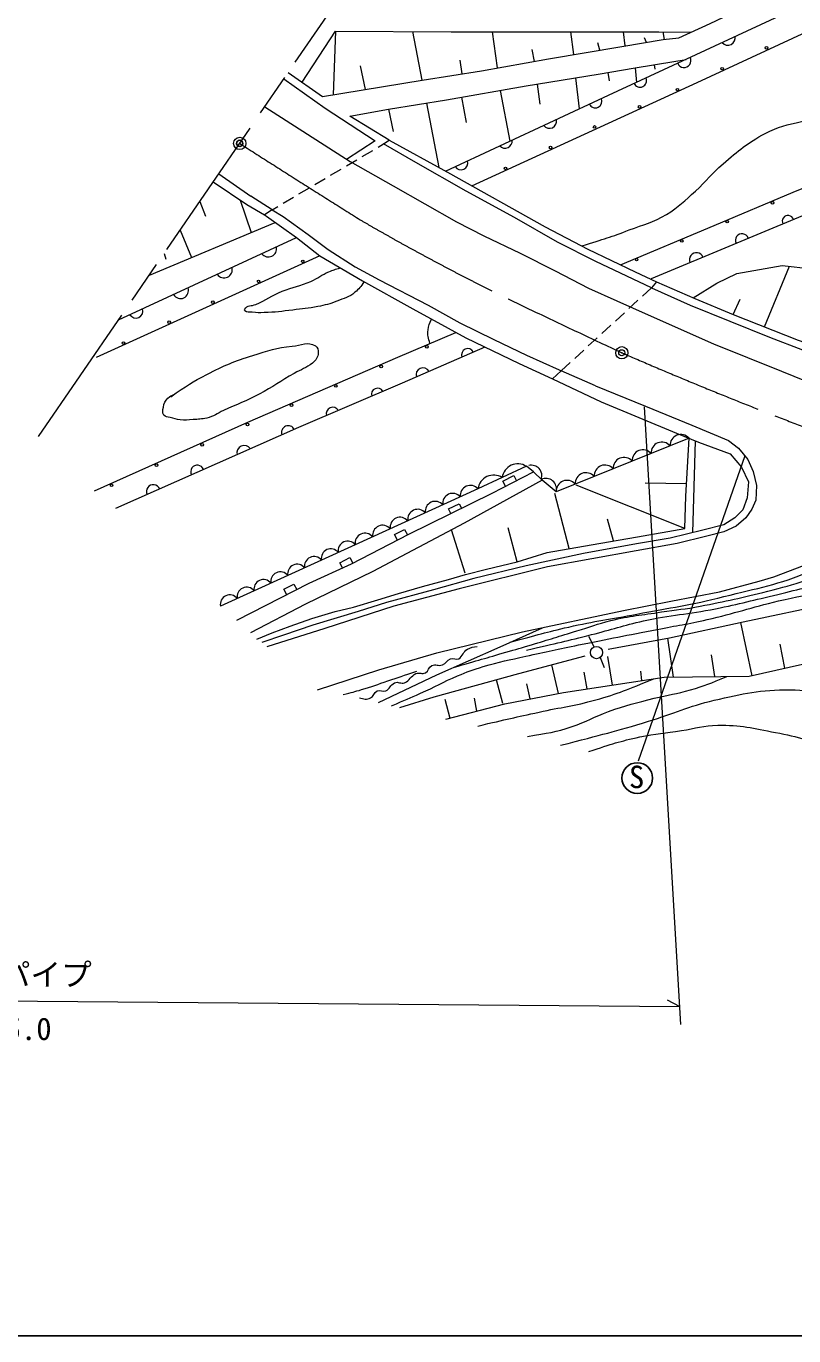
# Model space of a CAD drawing. Units: millimetres, scale not verified. Extents: x 40000 to 680000, y 20000 to 380000.
# Drawn here: x 273459 to 336036, y 205000 to 311766 of the extents above; entities that cross this region are included whole.
import ezdxf
from ezdxf.enums import TextEntityAlignment as Align

# ---------------------------------------------------------------- set-up
doc = ezdxf.new("R2010")
doc.units = ezdxf.units.MM
doc.header["$LTSCALE"] = 1000
doc.header["$PDMODE"] = 32
doc.header["$PDSIZE"] = 500
doc.linetypes.add('CHAIN', pattern=[18.5, 12, -1.5, 3.5, -1.5])
for name, color, linetype, lineweight in [('M-BGD', 7, 'Continuous', 13), ('M-BMK', 2, 'CHAIN', 13), ('M-BMK-SRVR', 3, 'Continuous', 13), ('M-STR-HTXT', 7, 'Continuous', 13), ('M-STR-STR1', 1, 'Continuous', 13), ('M-TTL-BAND', 7, 'Continuous', 25)]:
    doc.layers.add(name, color=color, linetype=linetype, lineweight=lineweight)
doc.layers.add('M-OTRS', color=6, linetype='Continuous')
doc.styles.add('ＭＳ ゴシック', font='')
doc.styles.get('ＭＳ ゴシック').set_extended_font_data('MS Gothic')

msp = doc.modelspace()

# ---------------------------------------------------------------- linework, layer by layer
at = {"layer": 'M-BGD'}
for p, q in [((298679, 311355), (298474, 306177)), ((305745, 307366), (304965, 311330)), ((311887, 308368), (311481, 311313)), ((318110, 309453), (317853, 311307)), ((322281, 310157), (322159, 311302)), ((324027, 310446), (323865, 310824)), ((325493, 310683), (325389, 311295)), ((314897, 308900), (314715, 309872)), ((320224, 309810), (320070, 310414)), ((308997, 307884), (308839, 308991)), ((324646, 308628), (324702, 308260)), ((326254, 308882), (327253, 309063)), ((301118, 306609), (300721, 308527)), ((318226, 307559), (318541, 305021)), ((320869, 307999), (320972, 307318)), ((323093, 308383), (323206, 307187)), ((312096, 306531), (312877, 302385)), ((315113, 307050), (315330, 305406)), ((306081, 305495), (307102, 300257)), ((308957, 305979), (309331, 303927)), ((303004, 304992), (303369, 303183)), ((288709, 299073), (291449, 297230)), ((289155, 299723), (291782, 297915)), ((324437, 291197), (345207, 299846)), ((293518, 296808), (291782, 297915)), ((287614, 297475), (288072, 296288)), ((290912, 297591), (291806, 294950)), ((291449, 297230), (292885, 296385)), ((283501, 291476), (293768, 295771)), ((286010, 295135), (286939, 292914)), ((280992, 287816), (295498, 294527)), ((297401, 293048), (279160, 284746)), ((284706, 293234), (284840, 292784)), ((333656, 287251), (335687, 292198)), ((331102, 288249), (331666, 289507)), ((319859, 282446), (317078, 283669)), ((328005, 277962), (327788, 270473)), ((332046, 276742), (323359, 251851)), ((312317, 274664), (313212, 275124)), ((312527, 274256), (312317, 274664)), ((313212, 275124), (313421, 274715)), ((327299, 274466), (323913, 274522)), ((317720, 269172), (316549, 273667)), ((327151, 270804), (318299, 274357)), ((307899, 272406), (308763, 272832)), ((308078, 272041), (307899, 272406)), ((308763, 272832), (308943, 272467)), ((321324, 269797), (320852, 271575)), ((303488, 270328), (304303, 270743)), ((303717, 269876), (303488, 270328)), ((304303, 270743), (304533, 270291)), ((309249, 267168), (308144, 270694)), ((313472, 268111), (312753, 270879)), ((299034, 268025), (299850, 268440)), ((299250, 267601), (299034, 268025)), ((299850, 268440), (300079, 267988)), ((294471, 265869), (295286, 266284)), ((294700, 265418), (294471, 265869)), ((295286, 266284), (295516, 265832)), ((331704, 263160), (332617, 258816)), ((319758, 261156), (319330, 262008)), ((325746, 261863), (326199, 258707)), ((329289, 260525), (329571, 258738)), ((334902, 261392), (335272, 259416)), ((316272, 259706), (316838, 257371)), ((320239, 260292), (320582, 259483)), ((320846, 260369), (321229, 258057)), ((311781, 258502), (312275, 256573)), ((318915, 259107), (319159, 257742)), ((323549, 259191), (323630, 258422)), ((314253, 258155), (314517, 256922)), ((307589, 256901), (307985, 255345)), ((309988, 256976), (310170, 255921))]:
    msp.add_line(p, q, dxfattribs=at)
for points in [[(294818, 307982), (297609, 306035), (305745, 307366), (310567, 308134), (316046, 309104), (322024, 310114), (325385, 310671), (326660, 310809), (329225, 311990), (333723, 314161), (338920, 316538), (341834, 317951)], [(307653, 299955), (320935, 306135), (336754, 313468), (343927, 316766)], [(309796, 298758), (328152, 307163), (345977, 315466)], [(295947, 307195), (298679, 311355), (308103, 311317), (325031, 311299), (327657, 311269)], [(321901, 292307), (329531, 295530), (335988, 298233), (341263, 300377), (347263, 302815), (351839, 304671), (356859, 306721), (360075, 308063), (367125, 311567)], [(327821, 289628), (329763, 290826), (331401, 291617), (335075, 292267), (337514, 291993), (339153, 291532), (340876, 291777), (343448, 297032), (350012, 299764), (356398, 302504), (357735, 303051), (363132, 304821), (369416, 307798), (373318, 309638)], [(303053, 302475), (299855, 304437), (303004, 304992), (307732, 305764), (314221, 306904), (320089, 307865), (323093, 308383), (326254, 308882)], [(294462, 307463), (297841, 305072), (301900, 302425), (299568, 300909)], [(292903, 305190), (299858, 300723), (303371, 298741), (308533, 295821), (310756, 294665), (313737, 293274), (316590, 291811), (319299, 290399), (323919, 288339), (329494, 285869), (335039, 283648), (337903, 282474), (341821, 281099), (343940, 280449), (346257, 280497), (347621, 280912), (349234, 282014), (352209, 284690)], [(324430, 290430), (327598, 289015), (334068, 286425), (336743, 285370), (338664, 284663)], [(324854, 290929), (327971, 289562), (331102, 288249), (336404, 286177), (340244, 284808)], [(279027, 273877), (291541, 279478), (303757, 284777), (308495, 286786)], [(310844, 285605), (304104, 282663), (295656, 279037), (280727, 272442)], [(316359, 283015), (320324, 281146), (326480, 278594), (328257, 277857), (330835, 276913), (331764, 275808), (332356, 274607), (332240, 273316), (331892, 272336), (331223, 271696), (330319, 271121), (328614, 270669), (325949, 270038), (323203, 269562), (318899, 268781), (314228, 267773), (309952, 266736), (306656, 265811), (302840, 264778), (300519, 264041), (296836, 262930), (294437, 262111), (292676, 261513)], [(319859, 282446), (323937, 280776), (327710, 279247), (330723, 277985), (331536, 277355), (332290, 276451), (332723, 275471), (332996, 274331), (332928, 273134), (332609, 272387), (332116, 271684), (331324, 271019), (330332, 270553), (328953, 270199), (326515, 269589), (323174, 268997), (315968, 267681), (308746, 265904), (303433, 264479), (297810, 262652), (293082, 261182)], [(292267, 261795), (293512, 262313), (294972, 262860), (296742, 263476), (298645, 264053), (300154, 264405), (302135, 265010), (303808, 265514), (305769, 266095), (307875, 266655), (309276, 267071), (310979, 267496), (313472, 268111), (315932, 268854), (319511, 269491), (323284, 270128), (327151, 270804), (327245, 273458), (327497, 278172)], [(327497, 278172), (316668, 273810), (315533, 274749)], [(314813, 275430), (314235, 275884), (310290, 274041), (300279, 269484), (289297, 264476)], [(290634, 263349), (296539, 266353), (299977, 267936), (304658, 270356), (311446, 273701), (314813, 275430), (315533, 274749)], [(315533, 274749), (309176, 271237), (301716, 267309), (296226, 264637), (291743, 262299)], [(297215, 257662), (302216, 259282), (306944, 260686), (313932, 262381), (322164, 264123), (326012, 264883), (329985, 265664), (333205, 266516), (334420, 266883), (336916, 267835)], [(320897, 260977), (325893, 261889), (331897, 263202), (339102, 264723), (341536, 265332), (349269, 265860)], [(307664, 255261), (312468, 256526), (317271, 257454), (325455, 258700), (332388, 258764), (340249, 260541), (343628, 261198), (348095, 261342), (351601, 260461), (360952, 262127), (365435, 261230), (365289, 264930), (370781, 263585), (372686, 263857)], [(302191, 256630), (306925, 258878), (312097, 261167), (315555, 262724)], [(303928, 256215), (306711, 257102), (313612, 259007), (319040, 260432)]]:
    msp.add_lwpolyline(points, dxfattribs=at)
for centre, radius in [((333817, 310010), 108), ((330194, 308303), 108), ((326542, 306589), 108), ((323468, 305198), 108), ((319798, 303552), 108), ((316212, 301877), 108), ((312525, 300177), 108), ((334305, 297373), 108), ((330604, 295833), 108), ((326912, 294255), 108), ((296000, 292594), 108), ((323223, 292732), 108), ((292409, 290965), 108), ((288681, 289270), 108), ((285107, 287630), 108), ((281385, 285937), 108), ((306118, 285626), 108), ((302397, 284022), 108), ((298713, 282437), 108), ((295088, 280875), 108), ((291493, 279297), 108), ((287810, 277638), 108), ((284082, 275983), 108), ((280422, 274336), 108), ((319951, 260698), 497)]:
    msp.add_circle(centre, radius, dxfattribs=at)
at = {"layer": 'M-BGD', "lineweight": 25}
msp.add_circle((323276, 250472), 1250, dxfattribs=at)
at = {"layer": 'M-BGD'}
for centre, radius, start, end in [((330652, 310832), 616, 221.34958, 11.57823), ((327092, 308949), 558, 201.19001, 28.55136), ((323496, 307324), 532, 205.04755, 24.69381), ((319852, 305650), 543, 206.73423, 23.16913), ((316117, 304017), 579, 216.17169, 13.73167), ((312497, 302397), 576, 222.22694, 7.67642), ((308897, 300613), 554, 212.36905, 17.53431), ((335557, 295875), 461, 15.70947, 208.13717), ((331809, 294306), 537, 18.70953, 206.50957), ((293203, 293629), 674, 217.58725, 12.06548), ((328097, 292721), 580, 22.57843, 202.64067), ((289589, 291925), 674, 215.03891, 14.61382), ((286036, 290214), 654, 209.92615, 19.72658), ((282406, 288538), 569, 211.07295, 18.57978), ((309457, 284980), 507, 25.59476, 201.56293), ((305804, 283349), 564, 28.81522, 198.34247), ((302102, 281750), 502, 28.98295, 197.47589), ((298458, 280157), 539, 31.33719, 195.12165), ((294825, 278645), 552, 26.28998, 201.38285), ((325281, 276979), 879, 40.46889, 183.41589), ((326828, 277602), 879, 40.46889, 183.41589), ((291235, 276982), 598, 32.79152, 194.88131), ((322187, 275732), 879, 40.46889, 183.41589), ((323734, 276355), 879, 40.46889, 183.41589), ((287406, 275455), 528, 17.69553, 209.9773), ((313540, 274800), 1287, 57.30516, 172.76024), ((314648, 275120), 852, 340.02786, 104.75672), ((320640, 275109), 879, 40.46889, 183.41589), ((311567, 273879), 1287, 57.30516, 172.76024), ((315808, 274019), 885, 346.36174, 113.90241), ((317546, 273863), 879, 40.46889, 183.41589), ((319093, 274486), 879, 40.46889, 183.41589), ((283825, 273819), 567, 23.03314, 204.63969), ((308234, 272869), 814, 39.74223, 189.21389), ((309664, 273521), 814, 39.74223, 189.21389), ((305373, 271567), 814, 39.74223, 189.21389), ((306803, 272218), 814, 39.74223, 189.21389), ((303943, 270916), 814, 39.74223, 189.21389), ((301083, 269614), 814, 39.74223, 189.21389), ((302513, 270265), 814, 39.74223, 189.21389), ((298292, 268386), 774, 37.51757, 191.50873), ((299665, 269012), 774, 37.51757, 191.50873), ((296920, 267760), 774, 37.51757, 191.50873), ((294174, 266508), 774, 37.51757, 191.50873), ((295547, 267134), 774, 37.51757, 191.50873), ((291429, 265256), 774, 37.51757, 191.50873), ((292801, 265882), 774, 37.51757, 191.50873), ((290056, 264630), 774, 37.51757, 191.50873)]:
    msp.add_arc(centre, radius, start, end, dxfattribs=at)
for points, knots in [([(318725, 293850), (320598, 294425), (321127, 294577), (322626, 295152), (323826, 295612), (324551, 295774), (325659, 296424), (326679, 297022), (327130, 297541), (328014, 298326), (328938, 299148), (329326, 299748), (330266, 300551), (331523, 301625), (332245, 302243), (333704, 303020), (334778, 303593), (335480, 303711), (336663, 303992), (337996, 304308), (338770, 304407), (340139, 304463), (341576, 304522), (342383, 304414), (343821, 304388), (346594, 304337), (347468, 304333), (350921, 304298)], [0, 0, 0, 0, 1, 1, 1, 2, 2, 2, 3, 3, 3, 4, 4, 4, 5, 5, 5, 6, 6, 6, 7, 7, 7, 8, 8, 8, 9, 9, 9, 9]), ([(300985, 290929), (300723, 290521), (300591, 290361), (300262, 290072), (299780, 289648), (299381, 289590), (298786, 289350), (298200, 289114), (297850, 289036), (297232, 288907), (296443, 288743), (295988, 288718), (295188, 288625), (294278, 288519), (293768, 288440), (292852, 288418), (292477, 288408), (292263, 288389), (291892, 288446), (291647, 288483), (291450, 288398), (291270, 288568), (291230, 288606), (291241, 288662), (291270, 288710), (291470, 289036), (291824, 288931), (292174, 289086), (293033, 289466), (293462, 289794), (294331, 290151), (295227, 290519), (295785, 290580), (296676, 290961), (297273, 291215), (297533, 291514), (298136, 291752), (298493, 291892), (298630, 291942), (299069, 292060)], [0, 0, 0, 0, 1, 1, 1, 2, 2, 2, 3, 3, 3, 4, 4, 4, 5, 5, 5, 6, 6, 6, 7, 7, 7, 8, 8, 8, 9, 9, 9, 10, 10, 10, 11, 11, 11, 12, 12, 12, 13, 13, 13, 13]), ([(306370, 285885), (306244, 286357), (306173, 286567), (306224, 287006), (306266, 287362), (306326, 287524), (306488, 287886)], [0, 0, 0, 0, 1, 1, 1, 2, 2, 2, 2]), ([(285240, 281562), (286562, 282476), (286989, 282753), (288188, 283380), (289594, 284116), (290431, 284452), (291946, 284925), (293172, 285308), (293868, 285567), (295148, 285678), (295881, 285742), (296421, 286107), (297032, 285697), (297227, 285566), (297271, 285377), (297267, 285141), (297261, 284766), (297082, 284546), (296796, 284303), (296288, 283871), (295886, 283798), (295308, 283465), (294185, 282819), (293600, 282379), (292453, 281776), (291349, 281196), (290693, 280945), (289555, 280431), (289019, 280189), (288750, 279959), (288178, 279823), (287750, 279721), (287497, 279720), (287058, 279695), (286652, 279672), (286420, 279628), (286017, 279679), (285686, 279720), (285503, 279773), (285184, 279871), (284986, 279932), (284817, 279900), (284688, 280063), (284532, 280260), (284593, 280457), (284640, 280704), (284700, 281019), (284774, 281219), (285008, 281440), (285188, 281610), (285310, 281669), (285557, 281758)], [0, 0, 0, 0, 1, 1, 1, 2, 2, 2, 3, 3, 3, 4, 4, 4, 5, 5, 5, 6, 6, 6, 7, 7, 7, 8, 8, 8, 9, 9, 9, 10, 10, 10, 11, 11, 11, 12, 12, 12, 13, 13, 13, 14, 14, 14, 15, 15, 15, 16, 16, 16, 17, 17, 17, 17]), ([(303249, 256372), (304390, 256846), (304689, 256974), (305603, 257381), (306797, 257912), (307428, 258293), (308629, 258806), (309424, 259145), (309884, 259306), (310711, 259558), (312047, 259966), (312822, 260102), (314185, 260407), (315863, 260783), (316808, 260973), (318492, 261320), (320995, 261834), (322402, 262098), (324908, 262593), (326492, 262905), (327393, 263014), (328964, 263385), (331254, 263926), (332505, 264354), (334792, 264906), (336310, 265272), (337175, 265411), (338699, 265755), (340200, 266093), (341012, 266430), (342533, 266666), (343725, 266851), (344414, 266730), (345616, 266827), (347508, 266980), (348556, 267202), (350451, 267324), (352049, 267427), (352952, 267476), (354550, 267372), (356322, 267257), (357294, 266977), (359033, 266619), (360358, 266347), (360800, 266244), (362407, 265841)], [0, 0, 0, 0, 1, 1, 1, 2, 2, 2, 3, 3, 3, 4, 4, 4, 5, 5, 5, 6, 6, 6, 7, 7, 7, 8, 8, 8, 9, 9, 9, 10, 10, 10, 11, 11, 11, 12, 12, 12, 13, 13, 13, 14, 14, 14, 15, 15, 15, 15]), ([(308296, 259484), (310378, 260093), (310900, 260246), (312570, 260732), (313379, 260968), (313834, 261093), (314642, 261335), (316090, 261769), (316897, 262024), (318343, 262465), (319424, 262795), (320014, 263036), (321110, 263308), (322705, 263703), (323635, 263750), (325257, 264012), (326480, 264210), (327179, 264240), (328395, 264477), (330563, 264898), (331773, 265160), (333911, 265710), (335152, 266028), (335850, 266203), (337066, 266606), (338110, 266953), (338462, 267087), (339707, 267583)], [0, 0, 0, 0, 1, 1, 1, 2, 2, 2, 3, 3, 3, 4, 4, 4, 5, 5, 5, 6, 6, 6, 7, 7, 7, 8, 8, 8, 9, 9, 9, 9]), ([(312917, 261537), (315183, 262180), (315813, 262351), (317692, 262782), (319839, 263275), (321070, 263416), (323232, 263839), (326011, 264382), (327599, 264555), (330341, 265264), (333120, 265983), (334761, 266197), (337386, 267361), (337871, 267577), (338057, 267642), (338618, 267938)], [0, 0, 0, 0, 1, 1, 1, 2, 2, 2, 3, 3, 3, 4, 4, 4, 5, 5, 5, 5]), ([(314257, 260898), (316819, 261491), (317484, 261641), (319541, 262163), (321203, 262585), (322110, 262913), (323784, 263284), (326057, 263787), (327378, 263817), (329660, 264277), (331655, 264679), (332756, 264978), (334736, 265445), (336578, 265881), (337594, 266193), (339443, 266598), (340514, 266833), (340863, 266909), (342190, 267169)], [0, 0, 0, 0, 1, 1, 1, 2, 2, 2, 3, 3, 3, 4, 4, 4, 5, 5, 5, 6, 6, 6, 6]), ([(300628, 257009), (300969, 256921), (301214, 256846), (301532, 256999), (301814, 257134), (301795, 257452), (302079, 257583), (302322, 257696), (302519, 257477), (302766, 257583), (303113, 257732), (303142, 258069), (303482, 258233), (303774, 258374), (304013, 258116), (304311, 258242), (304737, 258424), (304811, 258798), (305234, 258987), (305511, 259110), (305741, 258916), (306006, 259062), (306273, 259209), (306250, 259512), (306524, 259646), (306829, 259795), (307071, 259581), (307391, 259693), (307698, 259801), (307755, 260076), (308059, 260192), (308300, 260284), (308490, 260082), (308719, 260202), (309081, 260391), (309065, 260780), (309425, 260974), (309710, 261128), (309882, 261159), (310226, 261190)], [0, 0, 0, 0, 1, 1, 1, 2, 2, 2, 3, 3, 3, 4, 4, 4, 5, 5, 5, 6, 6, 6, 7, 7, 7, 8, 8, 8, 9, 9, 9, 10, 10, 10, 11, 11, 11, 12, 12, 12, 13, 13, 13, 13]), ([(299310, 257291), (300024, 257460), (300220, 257513), (300798, 257677), (301648, 257920), (302107, 258111), (302945, 258393), (303866, 258703), (304155, 258802), (305300, 259194)], [0, 0, 0, 0, 1, 1, 1, 2, 2, 2, 3, 3, 3, 3]), ([(310266, 254714), (312699, 255275), (313317, 255418), (315277, 255851), (317077, 256248), (318117, 256339), (319889, 256844), (321782, 257382), (322448, 257668), (324621, 258573)], [0, 0, 0, 0, 1, 1, 1, 2, 2, 2, 3, 3, 3, 3]), ([(314317, 253865), (316021, 254139), (316580, 254212), (317967, 254666), (319158, 255056), (319750, 255475), (320929, 255899), (322351, 256409), (323183, 256589), (324644, 256972), (325799, 257274), (326477, 257321), (327622, 257660), (328804, 258010), (329216, 258182), (330584, 258748)], [0, 0, 0, 0, 1, 1, 1, 2, 2, 2, 3, 3, 3, 4, 4, 4, 5, 5, 5, 5]), ([(317030, 253139), (320487, 254035), (321413, 254261), (324189, 255098), (326294, 255733), (327411, 256306), (329551, 256813), (331921, 257375), (333294, 257681), (335730, 257657), (337946, 257635), (339197, 257364), (341337, 256786), (343236, 256273), (344245, 255784), (346019, 254935), (348054, 253961), (349098, 253228), (351054, 252104), (353513, 250692), (354789, 249719), (357315, 248430), (359423, 247354), (360634, 246788), (362868, 246007), (364558, 245416), (365549, 245222), (367277, 244755), (370693, 243832), (371845, 243617), (376096, 242686)], [0, 0, 0, 0, 1, 1, 1, 2, 2, 2, 3, 3, 3, 4, 4, 4, 5, 5, 5, 6, 6, 6, 7, 7, 7, 8, 8, 8, 9, 9, 9, 10, 10, 10, 10]), ([(319333, 252633), (321255, 253265), (321830, 253475), (323480, 253818), (324793, 254091), (325547, 254145), (326874, 254346), (328030, 254521), (328667, 254762), (329836, 254778), (331689, 254804), (332724, 254537), (334544, 254186), (336439, 253819), (337478, 253495), (339331, 252953), (340690, 252555), (341451, 252323), (342773, 251816), (344159, 251285), (344628, 251057), (346248, 250279)], [0, 0, 0, 0, 1, 1, 1, 2, 2, 2, 3, 3, 3, 4, 4, 4, 5, 5, 5, 6, 6, 6, 7, 7, 7, 7])]:
    msp.add_open_spline(points, degree=3, knots=knots, dxfattribs=at)
at = {"layer": 'M-BMK'}
msp.add_line((274472, 278306), (306503, 325025), dxfattribs=at)
for centre, radius, start, end in [((790692, 1079703), 924292, 237.26401, 237.99651), ((395843, 459573), 189255, 239.87001, 244.6479), ((781707, 1268700), 1085679, 244.52913, 244.94965), ((456800, 594708), 337634, 246.47147, 249.88099)]:
    msp.add_arc(centre, radius, start, end, dxfattribs=at)
at = {"layer": 'M-BMK-SRVR'}
for centre in [(290864, 302215), (322014, 285144)]:
    msp.add_circle(centre, 500, dxfattribs=at)
msp.add_point((322014, 285144), dxfattribs=at)
at = {"layer": 'M-OTRS'}
msp.add_point((290864, 302215), dxfattribs=at)
at = {"layer": 'M-STR-HTXT'}
for p, q in [((323838, 280734), (326809, 230384)), ((220194, 232740), (326722, 231858)), ((326722, 231858), (325726, 232366))]:
    msp.add_line(p, q, dxfattribs=at)
at = {"layer": 'M-STR-STR1'}
for p, q in [((302149, 301899), (302598, 302163)), ((300857, 301137), (301718, 301645)), ((298273, 299613), (299134, 300121)), ((299565, 300375), (300426, 300883)), ((296981, 298851), (297842, 299359)), ((295689, 298089), (296550, 298597)), ((293518, 296808), (293966, 297073)), ((294397, 297327), (295258, 297835)), ((293518, 296808), (292885, 296385)), ((323698, 289757), (324430, 290430)), ((322594, 288742), (323330, 289418)), ((321490, 287726), (322226, 288403)), ((320386, 286711), (321122, 287388)), ((319282, 285696), (320018, 286372)), ((318178, 284680), (318914, 285357)), ((317078, 283669), (317810, 284342))]:
    msp.add_line(p, q, dxfattribs=at)
msp.add_lwpolyline([(303053, 302475), (307794, 299878), (315766, 295418), (319241, 293576), (323099, 291735), (324854, 290929), (324430, 290430), (319909, 292587), (316778, 294164), (313255, 296164), (309318, 298330), (305221, 300656), (302598, 302163)], close=True, dxfattribs=at)
for points in [[(292885, 296385), (293049, 296288), (295498, 294527), (297401, 293048), (300866, 290995), (304965, 288721), (309288, 286351), (313659, 284254), (316359, 283015), (317078, 283669)], [(293518, 296808), (294410, 296239), (296446, 294772), (298080, 293554), (300285, 292141), (302230, 291092), (306241, 289014), (308818, 287579), (311590, 286229), (314238, 284949), (316911, 283742), (317078, 283669)]]:
    msp.add_lwpolyline(points, dxfattribs=at)
at = {"layer": 'M-TTL-BAND'}
msp.add_line((40000, 205000), (579000, 205000), dxfattribs=at)

# ---------------------------------------------------------------- texts
at = {"layer": 'M-BGD', "style": 'ＭＳ ゴシック'}
msp.add_text('S', height=1833, dxfattribs=at).set_placement((322597, 249098), align=Align.BOTTOM_LEFT)
at = {"layer": 'M-STR-HTXT', "style": 'ＭＳ ゴシック'}
for s, p in [('ガ-ドパイプ', (265054, 232979)), ('L=85.0', (268049, 228563))]:
    msp.add_text(s, height=1833, dxfattribs=at).set_placement(p, align=Align.BOTTOM_LEFT)

doc.saveas('drawing.dxf')
